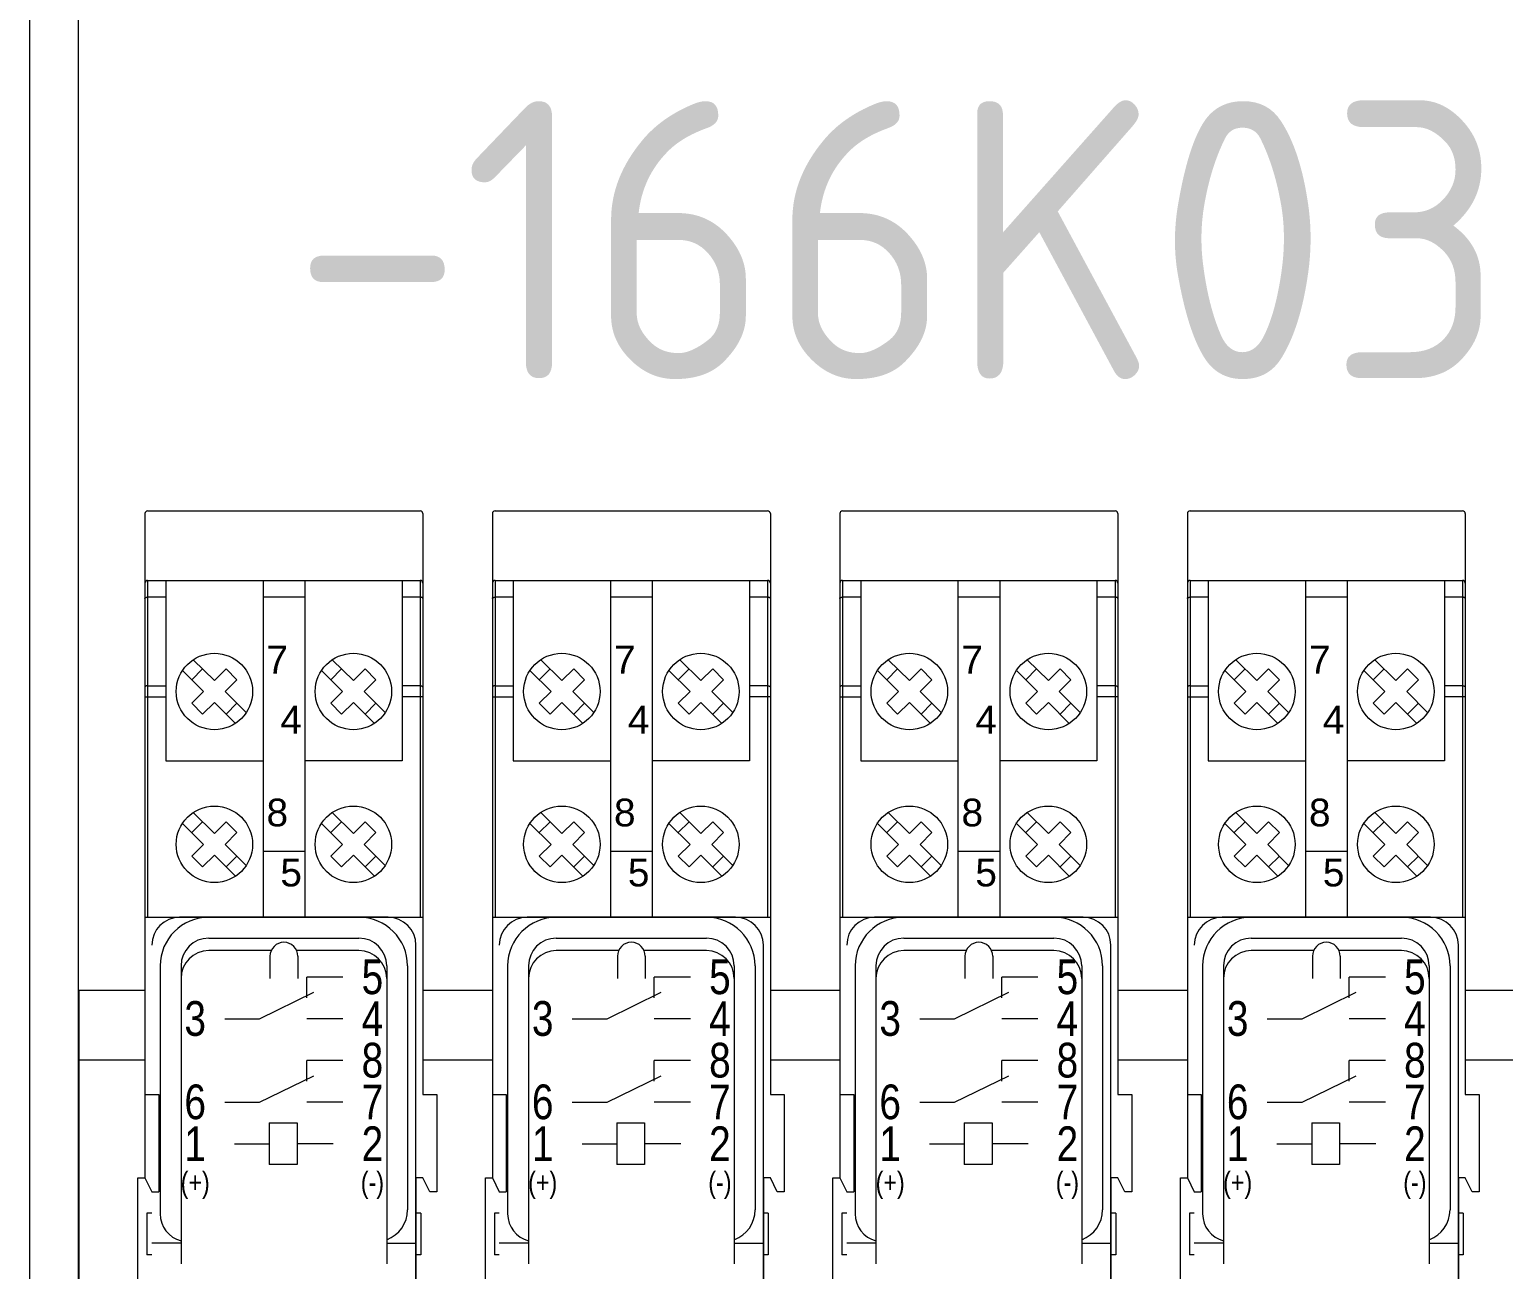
# Model space of a CAD drawing. Header units: millimetres. Extents: x 4137 to 6698, y 1400 to 3585.
# Drawn here: x 5874.9 to 5981, y 2066.2 to 2155.4 of the extents above; entities that cross this region are included whole.
import ezdxf
from ezdxf.enums import TextEntityAlignment as Align

# ---------------------------------------------------------------- set-up
doc = ezdxf.new("R2010")
doc.units = ezdxf.units.MM
doc.layers.add('000-PI-Oprema', color=30, linetype='Continuous', lineweight=5)
doc.layers.add('000-SI-Oprema', color=30, linetype='Continuous', lineweight=0)
doc.layers.add('000-PI-ORMAR', color=2, linetype='Continuous')
doc.layers.add('002-PI-Kabelska kanalica', color=150, linetype='Continuous')
doc.styles.add('NUOVO', font='txt.shx', dxfattribs={"width": 0.8, "height": 0.8})
doc.styles.add('PI0', font='isocpeur.ttf', dxfattribs={"width": 0.9})
doc.styles.get("Standard").update_dxf_attribs({"font": 'arial.ttf'})

msp = doc.modelspace()

# ---------------------------------------------------------------- linework, layer by layer
at = {"layer": '000-PI-Oprema', "color": 0, "linetype": 'ByBlock', "lineweight": 0}
for p, q in [((5897.5, 2087.22), (5894.9, 2087.22)), ((5894.9, 2085.72), (5894.9, 2087.22)), ((5922.5, 2087.22), (5919.9, 2087.22)), ((5919.9, 2085.72), (5919.9, 2087.22)), ((5947.5, 2087.22), (5944.9, 2087.22)), ((5944.9, 2085.72), (5944.9, 2087.22)), ((5972.5, 2087.22), (5969.9, 2087.22)), ((5969.9, 2085.72), (5969.9, 2087.22)), ((5891.5, 2084.22), (5895.4, 2086.12)), ((5916.5, 2084.22), (5920.4, 2086.12)), ((5941.5, 2084.22), (5945.4, 2086.12)), ((5966.5, 2084.22), (5970.4, 2086.12)), ((5889, 2084.22), (5891.5, 2084.22)), ((5897.5, 2084.22), (5894.9, 2084.22)), ((5914, 2084.22), (5916.5, 2084.22)), ((5922.5, 2084.22), (5919.9, 2084.22)), ((5939, 2084.22), (5941.5, 2084.22)), ((5947.5, 2084.22), (5944.9, 2084.22)), ((5964, 2084.22), (5966.5, 2084.22)), ((5972.5, 2084.22), (5969.9, 2084.22)), ((5897.5, 2081.22), (5894.9, 2081.22)), ((5894.9, 2079.72), (5894.9, 2081.22)), ((5922.5, 2081.22), (5919.9, 2081.22)), ((5919.9, 2079.72), (5919.9, 2081.22)), ((5947.5, 2081.22), (5944.9, 2081.22)), ((5944.9, 2079.72), (5944.9, 2081.22)), ((5972.5, 2081.22), (5969.9, 2081.22)), ((5969.9, 2079.72), (5969.9, 2081.22)), ((5891.5, 2078.22), (5895.4, 2080.12)), ((5916.5, 2078.22), (5920.4, 2080.12)), ((5941.5, 2078.22), (5945.4, 2080.12)), ((5966.5, 2078.22), (5970.4, 2080.12)), ((5889, 2078.22), (5891.5, 2078.22)), ((5897.5, 2078.22), (5894.9, 2078.22)), ((5914, 2078.22), (5916.5, 2078.22)), ((5922.5, 2078.22), (5919.9, 2078.22)), ((5939, 2078.22), (5941.5, 2078.22)), ((5947.5, 2078.22), (5944.9, 2078.22)), ((5964, 2078.22), (5966.5, 2078.22)), ((5972.5, 2078.22), (5969.9, 2078.22)), ((5892.2, 2076.72), (5892.2, 2073.72)), ((5892.2, 2076.72), (5894.2, 2076.72)), ((5894.2, 2076.72), (5894.2, 2073.72)), ((5917.2, 2076.72), (5917.2, 2073.72)), ((5917.2, 2076.72), (5919.2, 2076.72)), ((5919.2, 2076.72), (5919.2, 2073.72)), ((5942.2, 2076.72), (5942.2, 2073.72)), ((5942.2, 2076.72), (5944.2, 2076.72)), ((5944.2, 2076.72), (5944.2, 2073.72)), ((5967.2, 2076.72), (5967.2, 2073.72)), ((5967.2, 2076.72), (5969.2, 2076.72)), ((5969.2, 2076.72), (5969.2, 2073.72)), ((5889.7, 2075.22), (5892.2, 2075.22)), ((5896.8, 2075.22), (5894.2, 2075.22)), ((5914.7, 2075.22), (5917.2, 2075.22)), ((5921.8, 2075.22), (5919.2, 2075.22)), ((5939.7, 2075.22), (5942.2, 2075.22)), ((5946.8, 2075.22), (5944.2, 2075.22)), ((5964.7, 2075.22), (5967.2, 2075.22)), ((5971.8, 2075.22), (5969.2, 2075.22)), ((5894.2, 2073.72), (5892.2, 2073.72)), ((5919.2, 2073.72), (5917.2, 2073.72)), ((5944.2, 2073.72), (5942.2, 2073.72)), ((5969.2, 2073.72), (5967.2, 2073.72))]:
    msp.add_line(p, q, dxfattribs=at)
at = {"layer": '000-PI-ORMAR', "color": 0, "linetype": 'ByBlock', "lineweight": 0}
msp.add_line((5874.95, 3405.78), (5874.95, 1515.78), dxfattribs=at)
at = {"layer": '000-SI-Oprema', "color": 0, "linetype": 'ByBlock', "lineweight": 0}
for p, q in [((5883.25, 2120.57), (5883.25, 2072.77)), ((5883.45, 2120.77), (5903.05, 2120.77)), ((5903.25, 2120.57), (5903.25, 2078.77)), ((5908.25, 2120.57), (5908.25, 2072.77)), ((5908.45, 2120.77), (5928.05, 2120.77)), ((5928.25, 2120.57), (5928.25, 2078.77)), ((5933.25, 2120.57), (5933.25, 2072.77)), ((5933.45, 2120.77), (5953.05, 2120.77)), ((5953.25, 2120.57), (5953.25, 2078.77)), ((5958.25, 2120.57), (5958.25, 2072.77)), ((5958.45, 2120.77), (5978.05, 2120.77)), ((5978.25, 2120.57), (5978.25, 2078.77)), ((5883.45, 2115.77), (5883.45, 2091.52)), ((5883.45, 2115.77), (5903.05, 2115.77)), ((5884.75, 2115.77), (5884.75, 2102.77)), ((5891.75, 2115.77), (5891.75, 2091.52)), ((5894.75, 2115.77), (5894.75, 2091.52)), ((5901.75, 2115.77), (5901.75, 2102.77)), ((5903.05, 2115.77), (5903.05, 2091.52)), ((5908.45, 2115.77), (5908.45, 2091.52)), ((5908.45, 2115.77), (5928.05, 2115.77)), ((5909.75, 2115.77), (5909.75, 2102.77)), ((5916.75, 2115.77), (5916.75, 2091.52)), ((5919.75, 2115.77), (5919.75, 2091.52)), ((5926.75, 2115.77), (5926.75, 2102.77)), ((5928.05, 2115.77), (5928.05, 2091.52)), ((5933.45, 2115.77), (5933.45, 2091.52)), ((5933.45, 2115.77), (5953.05, 2115.77)), ((5934.75, 2115.77), (5934.75, 2102.77)), ((5941.75, 2115.77), (5941.75, 2091.52)), ((5944.75, 2115.77), (5944.75, 2091.52)), ((5951.75, 2115.77), (5951.75, 2102.77)), ((5953.05, 2115.77), (5953.05, 2091.52)), ((5958.45, 2115.77), (5958.45, 2091.52)), ((5958.45, 2115.77), (5978.05, 2115.77)), ((5959.75, 2115.77), (5959.75, 2102.77)), ((5966.75, 2115.77), (5966.75, 2091.52)), ((5969.75, 2115.77), (5969.75, 2091.52)), ((5976.75, 2115.77), (5976.75, 2102.77)), ((5978.05, 2115.77), (5978.05, 2091.52)), ((5884.75, 2114.55), (5883.45, 2114.55)), ((5894.75, 2114.55), (5891.75, 2114.55)), ((5903.05, 2114.55), (5901.75, 2114.55)), ((5909.75, 2114.55), (5908.45, 2114.55)), ((5919.75, 2114.55), (5916.75, 2114.55)), ((5928.05, 2114.55), (5926.75, 2114.55)), ((5934.75, 2114.55), (5933.45, 2114.55)), ((5944.75, 2114.55), (5941.75, 2114.55)), ((5953.05, 2114.55), (5951.75, 2114.55)), ((5959.75, 2114.55), (5958.45, 2114.55)), ((5969.75, 2114.55), (5966.75, 2114.55)), ((5978.05, 2114.55), (5976.75, 2114.55)), ((5886.62, 2108.62), (5887.4, 2109.39)), ((5886.73, 2110.06), (5888.25, 2108.55)), ((5888.25, 2108.55), (5889.1, 2109.39)), ((5889.1, 2109.39), (5889.87, 2108.62)), ((5896.62, 2108.62), (5897.4, 2109.39)), ((5896.73, 2110.06), (5898.25, 2108.55)), ((5898.25, 2108.55), (5899.1, 2109.39)), ((5899.1, 2109.39), (5899.87, 2108.62)), ((5911.62, 2108.62), (5912.4, 2109.39)), ((5911.73, 2110.06), (5913.25, 2108.55)), ((5913.25, 2108.55), (5914.1, 2109.39)), ((5914.1, 2109.39), (5914.87, 2108.62)), ((5921.62, 2108.62), (5922.4, 2109.39)), ((5921.73, 2110.06), (5923.25, 2108.55)), ((5923.25, 2108.55), (5924.1, 2109.39)), ((5924.1, 2109.39), (5924.87, 2108.62)), ((5936.62, 2108.62), (5937.4, 2109.39)), ((5936.73, 2110.06), (5938.25, 2108.55)), ((5938.25, 2108.55), (5939.1, 2109.39)), ((5939.1, 2109.39), (5939.87, 2108.62)), ((5946.62, 2108.62), (5947.4, 2109.39)), ((5946.73, 2110.06), (5948.25, 2108.55)), ((5948.25, 2108.55), (5949.1, 2109.39)), ((5949.1, 2109.39), (5949.87, 2108.62)), ((5961.62, 2108.62), (5962.4, 2109.39)), ((5961.73, 2110.06), (5963.25, 2108.55)), ((5963.25, 2108.55), (5964.1, 2109.39)), ((5964.1, 2109.39), (5964.87, 2108.62)), ((5971.62, 2108.62), (5972.4, 2109.39)), ((5971.73, 2110.06), (5973.25, 2108.55)), ((5973.25, 2108.55), (5974.1, 2109.39)), ((5974.1, 2109.39), (5974.87, 2108.62)), ((5885.95, 2109.28), (5887.47, 2107.77)), ((5889.03, 2107.77), (5889.87, 2108.62)), ((5895.95, 2109.28), (5897.47, 2107.77)), ((5899.03, 2107.77), (5899.87, 2108.62)), ((5910.95, 2109.28), (5912.47, 2107.77)), ((5914.03, 2107.77), (5914.87, 2108.62)), ((5920.95, 2109.28), (5922.47, 2107.77)), ((5924.03, 2107.77), (5924.87, 2108.62)), ((5935.95, 2109.28), (5937.47, 2107.77)), ((5939.03, 2107.77), (5939.87, 2108.62)), ((5945.95, 2109.28), (5947.47, 2107.77)), ((5949.03, 2107.77), (5949.87, 2108.62)), ((5960.95, 2109.28), (5962.47, 2107.77)), ((5964.03, 2107.77), (5964.87, 2108.62)), ((5970.95, 2109.28), (5972.47, 2107.77)), ((5974.03, 2107.77), (5974.87, 2108.62)), ((5883.25, 2107.39), (5884.75, 2107.39)), ((5883.45, 2108.18), (5884.75, 2108.18)), ((5886.62, 2106.92), (5887.47, 2107.77)), ((5889.03, 2107.77), (5890.54, 2106.25)), ((5896.62, 2106.92), (5897.47, 2107.77)), ((5899.03, 2107.77), (5900.54, 2106.25)), ((5903.05, 2108.18), (5901.75, 2108.18)), ((5903.25, 2107.39), (5901.75, 2107.39)), ((5908.25, 2107.39), (5909.75, 2107.39)), ((5908.45, 2108.18), (5909.75, 2108.18)), ((5911.62, 2106.92), (5912.47, 2107.77)), ((5914.03, 2107.77), (5915.54, 2106.25)), ((5921.62, 2106.92), (5922.47, 2107.77)), ((5924.03, 2107.77), (5925.54, 2106.25)), ((5928.05, 2108.18), (5926.75, 2108.18)), ((5928.25, 2107.39), (5926.75, 2107.39)), ((5933.25, 2107.39), (5934.75, 2107.39)), ((5933.45, 2108.18), (5934.75, 2108.18)), ((5936.62, 2106.92), (5937.47, 2107.77)), ((5939.03, 2107.77), (5940.54, 2106.25)), ((5946.62, 2106.92), (5947.47, 2107.77)), ((5949.03, 2107.77), (5950.54, 2106.25)), ((5953.05, 2108.18), (5951.75, 2108.18)), ((5953.25, 2107.39), (5951.75, 2107.39)), ((5958.25, 2107.39), (5959.75, 2107.39)), ((5958.45, 2108.18), (5959.75, 2108.18)), ((5961.62, 2106.92), (5962.47, 2107.77)), ((5964.03, 2107.77), (5965.54, 2106.25)), ((5971.62, 2106.92), (5972.47, 2107.77)), ((5974.03, 2107.77), (5975.54, 2106.25)), ((5978.05, 2108.18), (5976.75, 2108.18)), ((5978.25, 2107.39), (5976.75, 2107.39)), ((5886.62, 2106.92), (5887.4, 2106.14)), ((5887.4, 2106.14), (5888.25, 2106.99)), ((5888.25, 2106.99), (5889.76, 2105.47)), ((5889.1, 2106.14), (5889.87, 2106.92)), ((5896.62, 2106.92), (5897.4, 2106.14)), ((5897.4, 2106.14), (5898.25, 2106.99)), ((5898.25, 2106.99), (5899.76, 2105.47)), ((5899.1, 2106.14), (5899.87, 2106.92)), ((5911.62, 2106.92), (5912.4, 2106.14)), ((5912.4, 2106.14), (5913.25, 2106.99)), ((5913.25, 2106.99), (5914.76, 2105.47)), ((5914.1, 2106.14), (5914.87, 2106.92)), ((5921.62, 2106.92), (5922.4, 2106.14)), ((5922.4, 2106.14), (5923.25, 2106.99)), ((5923.25, 2106.99), (5924.76, 2105.47)), ((5924.1, 2106.14), (5924.87, 2106.92)), ((5936.62, 2106.92), (5937.4, 2106.14)), ((5937.4, 2106.14), (5938.25, 2106.99)), ((5938.25, 2106.99), (5939.76, 2105.47)), ((5939.1, 2106.14), (5939.87, 2106.92)), ((5946.62, 2106.92), (5947.4, 2106.14)), ((5947.4, 2106.14), (5948.25, 2106.99)), ((5948.25, 2106.99), (5949.76, 2105.47)), ((5949.1, 2106.14), (5949.87, 2106.92)), ((5961.62, 2106.92), (5962.4, 2106.14)), ((5962.4, 2106.14), (5963.25, 2106.99)), ((5963.25, 2106.99), (5964.76, 2105.47)), ((5964.1, 2106.14), (5964.87, 2106.92)), ((5971.62, 2106.92), (5972.4, 2106.14)), ((5972.4, 2106.14), (5973.25, 2106.99)), ((5973.25, 2106.99), (5974.76, 2105.47)), ((5974.1, 2106.14), (5974.87, 2106.92)), ((5884.75, 2102.77), (5891.75, 2102.77)), ((5901.75, 2102.77), (5894.75, 2102.77)), ((5909.75, 2102.77), (5916.75, 2102.77)), ((5926.75, 2102.77), (5919.75, 2102.77)), ((5934.75, 2102.77), (5941.75, 2102.77)), ((5951.75, 2102.77), (5944.75, 2102.77)), ((5959.75, 2102.77), (5966.75, 2102.77)), ((5976.75, 2102.77), (5969.75, 2102.77)), ((5886.73, 2099.06), (5888.25, 2097.55)), ((5896.73, 2099.06), (5898.25, 2097.55)), ((5911.73, 2099.06), (5913.25, 2097.55)), ((5921.73, 2099.06), (5923.25, 2097.55)), ((5936.73, 2099.06), (5938.25, 2097.55)), ((5946.73, 2099.06), (5948.25, 2097.55)), ((5961.73, 2099.06), (5963.25, 2097.55)), ((5971.73, 2099.06), (5973.25, 2097.55)), ((5885.95, 2098.28), (5887.47, 2096.77)), ((5886.62, 2097.62), (5887.4, 2098.39)), ((5888.25, 2097.55), (5889.1, 2098.39)), ((5889.1, 2098.39), (5889.87, 2097.62)), ((5895.95, 2098.28), (5897.47, 2096.77)), ((5896.62, 2097.62), (5897.4, 2098.39)), ((5898.25, 2097.55), (5899.1, 2098.39)), ((5899.1, 2098.39), (5899.87, 2097.62)), ((5910.95, 2098.28), (5912.47, 2096.77)), ((5911.62, 2097.62), (5912.4, 2098.39)), ((5913.25, 2097.55), (5914.1, 2098.39)), ((5914.1, 2098.39), (5914.87, 2097.62)), ((5920.95, 2098.28), (5922.47, 2096.77)), ((5921.62, 2097.62), (5922.4, 2098.39)), ((5923.25, 2097.55), (5924.1, 2098.39)), ((5924.1, 2098.39), (5924.87, 2097.62)), ((5935.95, 2098.28), (5937.47, 2096.77)), ((5936.62, 2097.62), (5937.4, 2098.39)), ((5938.25, 2097.55), (5939.1, 2098.39)), ((5939.1, 2098.39), (5939.87, 2097.62)), ((5945.95, 2098.28), (5947.47, 2096.77)), ((5946.62, 2097.62), (5947.4, 2098.39)), ((5948.25, 2097.55), (5949.1, 2098.39)), ((5949.1, 2098.39), (5949.87, 2097.62)), ((5960.95, 2098.28), (5962.47, 2096.77)), ((5961.62, 2097.62), (5962.4, 2098.39)), ((5963.25, 2097.55), (5964.1, 2098.39)), ((5964.1, 2098.39), (5964.87, 2097.62)), ((5970.95, 2098.28), (5972.47, 2096.77)), ((5971.62, 2097.62), (5972.4, 2098.39)), ((5973.25, 2097.55), (5974.1, 2098.39)), ((5974.1, 2098.39), (5974.87, 2097.62)), ((5886.62, 2095.92), (5887.47, 2096.77)), ((5889.03, 2096.77), (5889.87, 2097.62)), ((5889.03, 2096.77), (5890.54, 2095.25)), ((5896.62, 2095.92), (5897.47, 2096.77)), ((5899.03, 2096.77), (5899.87, 2097.62)), ((5899.03, 2096.77), (5900.54, 2095.25)), ((5911.62, 2095.92), (5912.47, 2096.77)), ((5914.03, 2096.77), (5914.87, 2097.62)), ((5914.03, 2096.77), (5915.54, 2095.25)), ((5921.62, 2095.92), (5922.47, 2096.77)), ((5924.03, 2096.77), (5924.87, 2097.62)), ((5924.03, 2096.77), (5925.54, 2095.25)), ((5936.62, 2095.92), (5937.47, 2096.77)), ((5939.03, 2096.77), (5939.87, 2097.62)), ((5939.03, 2096.77), (5940.54, 2095.25)), ((5946.62, 2095.92), (5947.47, 2096.77)), ((5949.03, 2096.77), (5949.87, 2097.62)), ((5949.03, 2096.77), (5950.54, 2095.25)), ((5961.62, 2095.92), (5962.47, 2096.77)), ((5964.03, 2096.77), (5964.87, 2097.62)), ((5964.03, 2096.77), (5965.54, 2095.25)), ((5971.62, 2095.92), (5972.47, 2096.77)), ((5974.03, 2096.77), (5974.87, 2097.62)), ((5974.03, 2096.77), (5975.54, 2095.25)), ((5886.62, 2095.92), (5887.4, 2095.14)), ((5887.4, 2095.14), (5888.25, 2095.99)), ((5888.25, 2095.99), (5889.76, 2094.47)), ((5889.1, 2095.14), (5889.87, 2095.92)), ((5894.75, 2096.25), (5891.75, 2096.25)), ((5896.62, 2095.92), (5897.4, 2095.14)), ((5897.4, 2095.14), (5898.25, 2095.99)), ((5898.25, 2095.99), (5899.76, 2094.47)), ((5899.1, 2095.14), (5899.87, 2095.92)), ((5911.62, 2095.92), (5912.4, 2095.14)), ((5912.4, 2095.14), (5913.25, 2095.99)), ((5913.25, 2095.99), (5914.76, 2094.47)), ((5914.1, 2095.14), (5914.87, 2095.92)), ((5919.75, 2096.25), (5916.75, 2096.25)), ((5921.62, 2095.92), (5922.4, 2095.14)), ((5922.4, 2095.14), (5923.25, 2095.99)), ((5923.25, 2095.99), (5924.76, 2094.47)), ((5924.1, 2095.14), (5924.87, 2095.92)), ((5936.62, 2095.92), (5937.4, 2095.14)), ((5937.4, 2095.14), (5938.25, 2095.99)), ((5938.25, 2095.99), (5939.76, 2094.47)), ((5939.1, 2095.14), (5939.87, 2095.92)), ((5944.75, 2096.25), (5941.75, 2096.25)), ((5946.62, 2095.92), (5947.4, 2095.14)), ((5947.4, 2095.14), (5948.25, 2095.99)), ((5948.25, 2095.99), (5949.76, 2094.47)), ((5949.1, 2095.14), (5949.87, 2095.92)), ((5961.62, 2095.92), (5962.4, 2095.14)), ((5962.4, 2095.14), (5963.25, 2095.99)), ((5963.25, 2095.99), (5964.76, 2094.47)), ((5964.1, 2095.14), (5964.87, 2095.92)), ((5969.75, 2096.25), (5966.75, 2096.25)), ((5971.62, 2095.92), (5972.4, 2095.14)), ((5972.4, 2095.14), (5973.25, 2095.99)), ((5973.25, 2095.99), (5974.76, 2094.47)), ((5974.1, 2095.14), (5974.87, 2095.92)), ((5883.25, 2091.52), (5903.25, 2091.52)), ((5900.75, 2091.52), (5885.75, 2091.52)), ((5900.75, 2091.52), (5885.75, 2091.52)), ((5887.85, 2091.52), (5898.65, 2091.52)), ((5887.85, 2091.52), (5898.65, 2091.52)), ((5908.25, 2091.52), (5928.25, 2091.52)), ((5925.75, 2091.52), (5910.75, 2091.52)), ((5925.75, 2091.52), (5910.75, 2091.52)), ((5912.85, 2091.52), (5923.65, 2091.52)), ((5912.85, 2091.52), (5923.65, 2091.52)), ((5933.25, 2091.52), (5953.25, 2091.52)), ((5950.75, 2091.52), (5935.75, 2091.52)), ((5950.75, 2091.52), (5935.75, 2091.52)), ((5937.85, 2091.52), (5948.65, 2091.52)), ((5937.85, 2091.52), (5948.65, 2091.52)), ((5958.25, 2091.52), (5978.25, 2091.52)), ((5975.75, 2091.52), (5960.75, 2091.52)), ((5975.75, 2091.52), (5960.75, 2091.52)), ((5962.85, 2091.52), (5973.65, 2091.52)), ((5962.85, 2091.52), (5973.65, 2091.52)), ((5887.85, 2090.02), (5898.65, 2090.02)), ((5902.75, 2047.92), (5902.75, 2089.52)), ((5902.75, 2047.92), (5902.75, 2089.52)), ((5912.85, 2090.02), (5923.65, 2090.02)), ((5927.75, 2047.92), (5927.75, 2089.52)), ((5927.75, 2047.92), (5927.75, 2089.52)), ((5937.85, 2090.02), (5948.65, 2090.02)), ((5952.75, 2047.92), (5952.75, 2089.52)), ((5952.75, 2047.92), (5952.75, 2089.52)), ((5962.85, 2090.02), (5973.65, 2090.02)), ((5977.75, 2047.92), (5977.75, 2089.52)), ((5977.75, 2047.92), (5977.75, 2089.52)), ((5892.33, 2089.12), (5887.85, 2089.12)), ((5892.25, 2088.72), (5892.25, 2087.12)), ((5898.65, 2089.12), (5894.16, 2089.12)), ((5894.25, 2088.72), (5894.25, 2087.12)), ((5917.33, 2089.12), (5912.85, 2089.12)), ((5917.25, 2088.72), (5917.25, 2087.12)), ((5923.65, 2089.12), (5919.16, 2089.12)), ((5919.25, 2088.72), (5919.25, 2087.12)), ((5942.33, 2089.12), (5937.85, 2089.12)), ((5942.25, 2088.72), (5942.25, 2087.12)), ((5948.65, 2089.12), (5944.16, 2089.12)), ((5944.25, 2088.72), (5944.25, 2087.12)), ((5967.33, 2089.12), (5962.85, 2089.12)), ((5967.25, 2088.72), (5967.25, 2087.12)), ((5973.65, 2089.12), (5969.16, 2089.12)), ((5969.25, 2088.72), (5969.25, 2087.12)), ((5884.35, 2088.02), (5884.35, 2070.17)), ((5885.85, 2088.02), (5885.85, 2070.17)), ((5885.85, 2087.12), (5885.85, 2066.57)), ((5900.65, 2088.02), (5900.65, 2070.47)), ((5900.65, 2087.12), (5900.65, 2066.57)), ((5902.15, 2088.02), (5902.15, 2070.47)), ((5909.35, 2088.02), (5909.35, 2070.17)), ((5910.85, 2088.02), (5910.85, 2070.17)), ((5910.85, 2087.12), (5910.85, 2066.57)), ((5925.65, 2088.02), (5925.65, 2070.47)), ((5925.65, 2087.12), (5925.65, 2066.57)), ((5927.15, 2088.02), (5927.15, 2070.47)), ((5934.35, 2088.02), (5934.35, 2070.17)), ((5935.85, 2088.02), (5935.85, 2070.17)), ((5935.85, 2087.12), (5935.85, 2066.57)), ((5950.65, 2088.02), (5950.65, 2070.47)), ((5950.65, 2087.12), (5950.65, 2066.57)), ((5952.15, 2088.02), (5952.15, 2070.47)), ((5959.35, 2088.02), (5959.35, 2070.17)), ((5960.85, 2088.02), (5960.85, 2070.17)), ((5960.85, 2087.12), (5960.85, 2066.57)), ((5975.65, 2088.02), (5975.65, 2070.47)), ((5975.65, 2087.12), (5975.65, 2066.57)), ((5977.15, 2088.02), (5977.15, 2070.47)), ((5883.25, 2078.77), (5884.25, 2078.77)), ((5884.25, 2078.77), (5884.25, 2071.77)), ((5903.25, 2078.77), (5904.25, 2078.77)), ((5904.25, 2078.77), (5904.25, 2071.77)), ((5908.25, 2078.77), (5909.25, 2078.77)), ((5909.25, 2078.77), (5909.25, 2071.77)), ((5928.25, 2078.77), (5929.25, 2078.77)), ((5929.25, 2078.77), (5929.25, 2071.77)), ((5933.25, 2078.77), (5934.25, 2078.77)), ((5934.25, 2078.77), (5934.25, 2071.77)), ((5953.25, 2078.77), (5954.25, 2078.77)), ((5954.25, 2078.77), (5954.25, 2071.77)), ((5958.25, 2078.77), (5959.25, 2078.77)), ((5959.25, 2078.77), (5959.25, 2071.77)), ((5978.25, 2078.77), (5979.25, 2078.77)), ((5979.25, 2078.77), (5979.25, 2071.77)), ((5882.75, 2064.77), (5882.75, 2072.77)), ((5882.75, 2072.77), (5883.25, 2072.77)), ((5883.25, 2072.77), (5883.75, 2071.77)), ((5902.75, 2072.77), (5902.75, 2064.77)), ((5903.25, 2072.77), (5902.75, 2072.77)), ((5903.75, 2071.77), (5903.25, 2072.77)), ((5907.75, 2064.77), (5907.75, 2072.77)), ((5907.75, 2072.77), (5908.25, 2072.77)), ((5908.25, 2072.77), (5908.75, 2071.77)), ((5927.75, 2072.77), (5927.75, 2064.77)), ((5928.25, 2072.77), (5927.75, 2072.77)), ((5928.75, 2071.77), (5928.25, 2072.77)), ((5932.75, 2064.77), (5932.75, 2072.77)), ((5932.75, 2072.77), (5933.25, 2072.77)), ((5933.25, 2072.77), (5933.75, 2071.77)), ((5952.75, 2072.77), (5952.75, 2064.77)), ((5953.25, 2072.77), (5952.75, 2072.77)), ((5953.75, 2071.77), (5953.25, 2072.77)), ((5957.75, 2064.77), (5957.75, 2072.77)), ((5957.75, 2072.77), (5958.25, 2072.77)), ((5958.25, 2072.77), (5958.75, 2071.77)), ((5977.75, 2072.77), (5977.75, 2064.77)), ((5978.25, 2072.77), (5977.75, 2072.77)), ((5978.75, 2071.77), (5978.25, 2072.77)), ((5883.75, 2071.77), (5884.25, 2071.77)), ((5904.25, 2071.77), (5903.75, 2071.77)), ((5908.75, 2071.77), (5909.25, 2071.77)), ((5929.25, 2071.77), (5928.75, 2071.77)), ((5933.75, 2071.77), (5934.25, 2071.77)), ((5954.25, 2071.77), (5953.75, 2071.77)), ((5958.75, 2071.77), (5959.25, 2071.77)), ((5979.25, 2071.77), (5978.75, 2071.77)), ((5883.4, 2070.22), (5883.4, 2067.22)), ((5883.75, 2070.22), (5883.4, 2070.22)), ((5883.4, 2070.22), (5883.4, 2067.22)), ((5883.75, 2070.22), (5883.4, 2070.22)), ((5903.1, 2070.22), (5902.75, 2070.22)), ((5903.1, 2070.22), (5902.75, 2070.22)), ((5903.1, 2070.22), (5903.1, 2067.22)), ((5903.1, 2070.22), (5903.1, 2067.22)), ((5908.4, 2070.22), (5908.4, 2067.22)), ((5908.75, 2070.22), (5908.4, 2070.22)), ((5908.4, 2070.22), (5908.4, 2067.22)), ((5908.75, 2070.22), (5908.4, 2070.22)), ((5928.1, 2070.22), (5927.75, 2070.22)), ((5928.1, 2070.22), (5927.75, 2070.22)), ((5928.1, 2070.22), (5928.1, 2067.22)), ((5928.1, 2070.22), (5928.1, 2067.22)), ((5933.4, 2070.22), (5933.4, 2067.22)), ((5933.75, 2070.22), (5933.4, 2070.22)), ((5933.4, 2070.22), (5933.4, 2067.22)), ((5933.75, 2070.22), (5933.4, 2070.22)), ((5953.1, 2070.22), (5952.75, 2070.22)), ((5953.1, 2070.22), (5952.75, 2070.22)), ((5953.1, 2070.22), (5953.1, 2067.22)), ((5953.1, 2070.22), (5953.1, 2067.22)), ((5958.4, 2070.22), (5958.4, 2067.22)), ((5958.75, 2070.22), (5958.4, 2070.22)), ((5958.4, 2070.22), (5958.4, 2067.22)), ((5958.75, 2070.22), (5958.4, 2070.22)), ((5978.1, 2070.22), (5977.75, 2070.22)), ((5978.1, 2070.22), (5977.75, 2070.22)), ((5978.1, 2070.22), (5978.1, 2067.22)), ((5978.1, 2070.22), (5978.1, 2067.22)), ((5885.85, 2068.07), (5883.75, 2068.07)), ((5900.65, 2068.07), (5902.75, 2068.07)), ((5910.85, 2068.07), (5908.75, 2068.07)), ((5925.65, 2068.07), (5927.75, 2068.07)), ((5935.85, 2068.07), (5933.75, 2068.07)), ((5950.65, 2068.07), (5952.75, 2068.07)), ((5960.85, 2068.07), (5958.75, 2068.07)), ((5975.65, 2068.07), (5977.75, 2068.07)), ((5883.75, 2067.22), (5883.4, 2067.22)), ((5883.75, 2067.22), (5883.4, 2067.22)), ((5903.1, 2067.22), (5902.75, 2067.22)), ((5903.1, 2067.22), (5902.75, 2067.22)), ((5908.75, 2067.22), (5908.4, 2067.22)), ((5908.75, 2067.22), (5908.4, 2067.22)), ((5928.1, 2067.22), (5927.75, 2067.22)), ((5928.1, 2067.22), (5927.75, 2067.22)), ((5933.75, 2067.22), (5933.4, 2067.22)), ((5933.75, 2067.22), (5933.4, 2067.22)), ((5953.1, 2067.22), (5952.75, 2067.22)), ((5953.1, 2067.22), (5952.75, 2067.22)), ((5958.75, 2067.22), (5958.4, 2067.22)), ((5958.75, 2067.22), (5958.4, 2067.22)), ((5978.1, 2067.22), (5977.75, 2067.22)), ((5978.1, 2067.22), (5977.75, 2067.22))]:
    msp.add_line(p, q, dxfattribs=at)
for points in [[(5883.25, 2114.47), (5883.25, 2114.48), (5883.25, 2114.49), (5883.26, 2114.5), (5883.27, 2114.51), (5883.29, 2114.52), (5883.31, 2114.53), (5883.33, 2114.54), (5883.35, 2114.54), (5883.37, 2114.55), (5883.4, 2114.55), (5883.42, 2114.55), (5883.45, 2114.55)], [(5903.25, 2114.47), (5903.25, 2114.48), (5903.24, 2114.49), (5903.23, 2114.5), (5903.22, 2114.51), (5903.21, 2114.52), (5903.19, 2114.53), (5903.17, 2114.54), (5903.15, 2114.54), (5903.12, 2114.55), (5903.1, 2114.55), (5903.07, 2114.55), (5903.05, 2114.55)], [(5908.25, 2114.47), (5908.25, 2114.48), (5908.25, 2114.49), (5908.26, 2114.5), (5908.27, 2114.51), (5908.29, 2114.52), (5908.31, 2114.53), (5908.33, 2114.54), (5908.35, 2114.54), (5908.37, 2114.55), (5908.4, 2114.55), (5908.42, 2114.55), (5908.45, 2114.55)], [(5928.25, 2114.47), (5928.25, 2114.48), (5928.24, 2114.49), (5928.23, 2114.5), (5928.22, 2114.51), (5928.21, 2114.52), (5928.19, 2114.53), (5928.17, 2114.54), (5928.15, 2114.54), (5928.12, 2114.55), (5928.1, 2114.55), (5928.07, 2114.55), (5928.05, 2114.55)], [(5933.25, 2114.47), (5933.25, 2114.48), (5933.25, 2114.49), (5933.26, 2114.5), (5933.27, 2114.51), (5933.29, 2114.52), (5933.31, 2114.53), (5933.33, 2114.54), (5933.35, 2114.54), (5933.37, 2114.55), (5933.4, 2114.55), (5933.42, 2114.55), (5933.45, 2114.55)], [(5953.25, 2114.47), (5953.25, 2114.48), (5953.24, 2114.49), (5953.23, 2114.5), (5953.22, 2114.51), (5953.21, 2114.52), (5953.19, 2114.53), (5953.17, 2114.54), (5953.15, 2114.54), (5953.12, 2114.55), (5953.1, 2114.55), (5953.07, 2114.55), (5953.05, 2114.55)], [(5958.25, 2114.47), (5958.25, 2114.48), (5958.25, 2114.49), (5958.26, 2114.5), (5958.27, 2114.51), (5958.29, 2114.52), (5958.31, 2114.53), (5958.33, 2114.54), (5958.35, 2114.54), (5958.37, 2114.55), (5958.4, 2114.55), (5958.42, 2114.55), (5958.45, 2114.55)], [(5978.25, 2114.47), (5978.25, 2114.48), (5978.24, 2114.49), (5978.23, 2114.5), (5978.22, 2114.51), (5978.21, 2114.52), (5978.19, 2114.53), (5978.17, 2114.54), (5978.15, 2114.54), (5978.12, 2114.55), (5978.1, 2114.55), (5978.07, 2114.55), (5978.05, 2114.55)], [(5883.45, 2108.18), (5883.42, 2108.17), (5883.4, 2108.17), (5883.37, 2108.17), (5883.35, 2108.17), (5883.33, 2108.16), (5883.31, 2108.15), (5883.29, 2108.14), (5883.27, 2108.14), (5883.26, 2108.13), (5883.25, 2108.12), (5883.25, 2108.11), (5883.25, 2108.1)], [(5903.05, 2108.18), (5903.07, 2108.17), (5903.1, 2108.17), (5903.12, 2108.17), (5903.15, 2108.17), (5903.17, 2108.16), (5903.19, 2108.15), (5903.21, 2108.14), (5903.22, 2108.14), (5903.23, 2108.13), (5903.24, 2108.12), (5903.25, 2108.11), (5903.25, 2108.1)], [(5908.45, 2108.18), (5908.42, 2108.17), (5908.4, 2108.17), (5908.37, 2108.17), (5908.35, 2108.17), (5908.33, 2108.16), (5908.31, 2108.15), (5908.29, 2108.14), (5908.27, 2108.14), (5908.26, 2108.13), (5908.25, 2108.12), (5908.25, 2108.11), (5908.25, 2108.1)], [(5928.05, 2108.18), (5928.07, 2108.17), (5928.1, 2108.17), (5928.12, 2108.17), (5928.15, 2108.17), (5928.17, 2108.16), (5928.19, 2108.15), (5928.21, 2108.14), (5928.22, 2108.14), (5928.23, 2108.13), (5928.24, 2108.12), (5928.25, 2108.11), (5928.25, 2108.1)], [(5933.45, 2108.18), (5933.42, 2108.17), (5933.4, 2108.17), (5933.37, 2108.17), (5933.35, 2108.17), (5933.33, 2108.16), (5933.31, 2108.15), (5933.29, 2108.14), (5933.27, 2108.14), (5933.26, 2108.13), (5933.25, 2108.12), (5933.25, 2108.11), (5933.25, 2108.1)], [(5953.05, 2108.18), (5953.07, 2108.17), (5953.1, 2108.17), (5953.12, 2108.17), (5953.15, 2108.17), (5953.17, 2108.16), (5953.19, 2108.15), (5953.21, 2108.14), (5953.22, 2108.14), (5953.23, 2108.13), (5953.24, 2108.12), (5953.25, 2108.11), (5953.25, 2108.1)], [(5958.45, 2108.18), (5958.42, 2108.17), (5958.4, 2108.17), (5958.37, 2108.17), (5958.35, 2108.17), (5958.33, 2108.16), (5958.31, 2108.15), (5958.29, 2108.14), (5958.27, 2108.14), (5958.26, 2108.13), (5958.25, 2108.12), (5958.25, 2108.11), (5958.25, 2108.1)], [(5978.05, 2108.18), (5978.07, 2108.17), (5978.1, 2108.17), (5978.12, 2108.17), (5978.15, 2108.17), (5978.17, 2108.16), (5978.19, 2108.15), (5978.21, 2108.14), (5978.22, 2108.14), (5978.23, 2108.13), (5978.24, 2108.12), (5978.25, 2108.11), (5978.25, 2108.1)]]:
    msp.add_lwpolyline(points, dxfattribs=at)
for centre in [(5888.25, 2107.77), (5898.25, 2107.77), (5913.25, 2107.77), (5923.25, 2107.77), (5938.25, 2107.77), (5948.25, 2107.77), (5963.25, 2107.77), (5973.25, 2107.77), (5888.25, 2096.77), (5898.25, 2096.77), (5913.25, 2096.77), (5923.25, 2096.77), (5938.25, 2096.77), (5948.25, 2096.77), (5963.25, 2096.77), (5973.25, 2096.77)]:
    msp.add_circle(centre, 2.75, dxfattribs=at)
for centre, radius, start, end in [((5883.45, 2120.57), 0.2, 90, 180), ((5903.05, 2120.57), 0.2, 0, 90), ((5908.45, 2120.57), 0.2, 90, 180), ((5928.05, 2120.57), 0.2, 0, 90), ((5933.45, 2120.57), 0.2, 90, 180), ((5953.05, 2120.57), 0.2, 0, 90), ((5958.45, 2120.57), 0.2, 90, 180), ((5978.05, 2120.57), 0.2, 0, 90), ((5883.45, 2115.57), 0.2, 90, 180), ((5903.05, 2115.57), 0.2, 0, 90), ((5908.45, 2115.57), 0.2, 90, 180), ((5928.05, 2115.57), 0.2, 0, 90), ((5933.45, 2115.57), 0.2, 90, 180), ((5953.05, 2115.57), 0.2, 0, 90), ((5958.45, 2115.57), 0.2, 90, 180), ((5978.05, 2115.57), 0.2, 0, 90), ((5885.75, 2089.52), 2, 90, 180), ((5885.75, 2089.52), 2, 90, 180), ((5887.85, 2088.02), 3.5, 90, 180), ((5898.65, 2088.02), 3.5, 0, 90), ((5900.75, 2089.52), 2, 0, 90), ((5900.75, 2089.52), 2, 0, 90), ((5910.75, 2089.52), 2, 90, 180), ((5910.75, 2089.52), 2, 90, 180), ((5912.85, 2088.02), 3.5, 90, 180), ((5923.65, 2088.02), 3.5, 0, 90), ((5925.75, 2089.52), 2, 0, 90), ((5925.75, 2089.52), 2, 0, 90), ((5935.75, 2089.52), 2, 90, 180), ((5935.75, 2089.52), 2, 90, 180), ((5937.85, 2088.02), 3.5, 90, 180), ((5948.65, 2088.02), 3.5, 0, 90), ((5950.75, 2089.52), 2, 0, 90), ((5950.75, 2089.52), 2, 0, 90), ((5960.75, 2089.52), 2, 90, 180), ((5960.75, 2089.52), 2, 90, 180), ((5962.85, 2088.02), 3.5, 90, 180), ((5973.65, 2088.02), 3.5, 0, 90), ((5975.75, 2089.52), 2, 0, 90), ((5975.75, 2089.52), 2, 0, 90), ((5887.85, 2088.02), 2, 90, 180), ((5893.25, 2088.72), 1, 0, 180), ((5898.65, 2088.02), 2, 0, 90), ((5912.85, 2088.02), 2, 90, 180), ((5918.25, 2088.72), 1, 0, 180), ((5923.65, 2088.02), 2, 0, 90), ((5937.85, 2088.02), 2, 90, 180), ((5943.25, 2088.72), 1, 0, 180), ((5948.65, 2088.02), 2, 0, 90), ((5962.85, 2088.02), 2, 90, 180), ((5968.25, 2088.72), 1, 0, 180), ((5973.65, 2088.02), 2, 0, 90), ((5887.85, 2087.12), 2, 90, 180), ((5898.65, 2087.12), 2, 0, 90), ((5912.85, 2087.12), 2, 90, 180), ((5923.65, 2087.12), 2, 0, 90), ((5937.85, 2087.12), 2, 90, 180), ((5948.65, 2087.12), 2, 0, 90), ((5962.85, 2087.12), 2, 90, 180), ((5973.65, 2087.12), 2, 0, 90), ((5886.35, 2070.17), 2, 180, 255.5225), ((5899.85, 2070.47), 2.3, 290.3544, 0), ((5911.35, 2070.17), 2, 180, 255.5225), ((5924.85, 2070.47), 2.3, 290.3544, 0), ((5936.35, 2070.17), 2, 180, 255.5225), ((5949.85, 2070.47), 2.3, 290.3544, 0), ((5961.35, 2070.17), 2, 180, 255.5225), ((5974.85, 2070.47), 2.3, 290.3544, 0)]:
    msp.add_arc(centre, radius, start, end, dxfattribs=at)
at = {"layer": '002-PI-Kabelska kanalica', "color": 0, "linetype": 'ByBlock', "lineweight": 0}
msp.add_line((5878.45, 3405.78), (5878.45, 1635.78), dxfattribs=at)
at = {"layer": '002-PI-Kabelska kanalica', "color": 0, "linetype": 'ByBlock', "lineweight": 0, "ltscale": 0.25}
for p, q in [((5878.45, 2086.27), (5878.45, 2051.27)), ((5878.45, 2086.27), (5883.25, 2086.27)), ((5878.5, 2086.27), (5878.5, 2051.27)), ((5878.5, 2086.27), (5883.25, 2086.27)), ((5903.27, 2086.27), (5908.25, 2086.27)), ((5928.25, 2086.27), (5933.25, 2086.27)), ((5953.25, 2086.27), (5958.25, 2086.27)), ((5978.25, 2086.27), (5983.25, 2086.27)), ((5878.45, 2081.27), (5883.25, 2081.27)), ((5878.5, 2081.27), (5883.25, 2081.27)), ((5903.27, 2081.27), (5908.25, 2081.27)), ((5928.25, 2081.27), (5933.25, 2081.27)), ((5953.25, 2081.27), (5958.25, 2081.27)), ((5978.25, 2081.27), (5983.25, 2081.27))]:
    msp.add_line(p, q, dxfattribs=at)

# ---------------------------------------------------------------- texts
at = {"color": 0, "linetype": 'ByBlock', "lineweight": 0, "style": 'PI0', "width": 0.9}
msp.add_text('-166K03...-166K14', height=20, dxfattribs=at).set_placement((5987.8, 2140.29), align=Align.MIDDLE)
at = {"layer": '000-PI-Oprema', "color": 0, "linetype": 'ByBlock', "lineweight": 0, "attachment_point": 5, "style": 'NUOVO'}
for s, insert, char_height in [('{\\fArial|b0|i0|c238|p34;5}', (5899.62, 2087.22), 2.5), ('{\\fArial|b0|i0|c238|p34;5}', (5924.62, 2087.22), 2.5), ('{\\fArial|b0|i0|c238|p34;5}', (5949.62, 2087.22), 2.5), ('{\\fArial|b0|i0|c238|p34;5}', (5974.62, 2087.22), 2.5), ('{\\fArial|b0|i0|c238|p34;3}', (5886.87, 2084.22), 2.5), ('{\\fArial|b0|i0|c238|p34;4}', (5899.62, 2084.22), 2.5), ('{\\fArial|b0|i0|c238|p34;3}', (5911.87, 2084.22), 2.5), ('{\\fArial|b0|i0|c238|p34;4}', (5924.62, 2084.22), 2.5), ('{\\fArial|b0|i0|c238|p34;3}', (5936.87, 2084.22), 2.5), ('{\\fArial|b0|i0|c238|p34;4}', (5949.62, 2084.22), 2.5), ('{\\fArial|b0|i0|c238|p34;3}', (5961.87, 2084.22), 2.5), ('{\\fArial|b0|i0|c238|p34;4}', (5974.62, 2084.22), 2.5), ('{\\fArial|b0|i0|c238|p34;8}', (5899.62, 2081.22), 2.5), ('{\\fArial|b0|i0|c238|p34;8}', (5924.62, 2081.22), 2.5), ('{\\fArial|b0|i0|c238|p34;8}', (5949.62, 2081.22), 2.5), ('{\\fArial|b0|i0|c238|p34;8}', (5974.62, 2081.22), 2.5), ('{\\fArial|b0|i0|c238|p34;6}', (5886.87, 2078.22), 2.5), ('{\\fArial|b0|i0|c238|p34;7}', (5899.62, 2078.22), 2.5), ('{\\fArial|b0|i0|c238|p34;6}', (5911.87, 2078.22), 2.5), ('{\\fArial|b0|i0|c238|p34;7}', (5924.62, 2078.22), 2.5), ('{\\fArial|b0|i0|c238|p34;6}', (5936.87, 2078.22), 2.5), ('{\\fArial|b0|i0|c238|p34;7}', (5949.62, 2078.22), 2.5), ('{\\fArial|b0|i0|c238|p34;6}', (5961.87, 2078.22), 2.5), ('{\\fArial|b0|i0|c238|p34;7}', (5974.62, 2078.22), 2.5), ('{\\fArial|b0|i0|c238|p34;1}', (5886.87, 2075.22), 2.5), ('{\\fArial|b0|i0|c238|p34;2}', (5899.62, 2075.22), 2.5), ('{\\fArial|b0|i0|c238|p34;1}', (5911.87, 2075.22), 2.5), ('{\\fArial|b0|i0|c238|p34;2}', (5924.62, 2075.22), 2.5), ('{\\fArial|b0|i0|c238|p34;1}', (5936.87, 2075.22), 2.5), ('{\\fArial|b0|i0|c238|p34;2}', (5949.62, 2075.22), 2.5), ('{\\fArial|b0|i0|c238|p34;1}', (5961.87, 2075.22), 2.5), ('{\\fArial|b0|i0|c238|p34;2}', (5974.62, 2075.22), 2.5), ('{\\fArial|b0|i0|c238|p34;(+)}', (5886.87, 2072.22), 1.5), ('{\\fArial|b0|i0|c238|p34;(-)}', (5899.62, 2072.22), 1.5), ('{\\fArial|b0|i0|c238|p34;(+)}', (5911.87, 2072.22), 1.5), ('{\\fArial|b0|i0|c238|p34;(-)}', (5924.62, 2072.22), 1.5), ('{\\fArial|b0|i0|c238|p34;(+)}', (5936.87, 2072.22), 1.5), ('{\\fArial|b0|i0|c238|p34;(-)}', (5949.62, 2072.22), 1.5), ('{\\fArial|b0|i0|c238|p34;(+)}', (5961.87, 2072.22), 1.5), ('{\\fArial|b0|i0|c238|p34;(-)}', (5974.62, 2072.22), 1.5)]:
    msp.add_mtext_dynamic_manual_height_columns(s, width=4.25, gutter_width=4, heights=[2.89], dxfattribs=dict(at, insert=insert, char_height=char_height))
at = {"layer": '000-SI-Oprema', "color": 0, "linetype": 'ByBlock', "lineweight": 0, "char_height": 1.9995, "width": 2.5471}
for s, insert, attachment_point in [('{\\fArial|b0|i0|c0|p34;7}', (5892, 2111.06), 1), ('{\\fArial|b0|i0|c0|p34;7}', (5917, 2111.06), 1), ('{\\fArial|b0|i0|c0|p34;7}', (5942, 2111.06), 1), ('{\\fArial|b0|i0|c0|p34;7}', (5967, 2111.06), 1), ('{\\fArial|b0|i0|c0|p34;4}', (5894.55, 2106.74), 3), ('{\\fArial|b0|i0|c0|p34;4}', (5919.55, 2106.74), 3), ('{\\fArial|b0|i0|c0|p34;4}', (5944.55, 2106.74), 3), ('{\\fArial|b0|i0|c0|p34;4}', (5969.55, 2106.74), 3), ('{\\fArial|b0|i0|c0|p34;8}', (5892, 2100.06), 1), ('{\\fArial|b0|i0|c0|p34;8}', (5917, 2100.06), 1), ('{\\fArial|b0|i0|c0|p34;8}', (5942, 2100.06), 1), ('{\\fArial|b0|i0|c0|p34;8}', (5967, 2100.06), 1), ('{\\fArial|b0|i0|c0|p34;5}', (5894.55, 2095.74), 3), ('{\\fArial|b0|i0|c0|p34;5}', (5919.55, 2095.74), 3), ('{\\fArial|b0|i0|c0|p34;5}', (5944.55, 2095.74), 3), ('{\\fArial|b0|i0|c0|p34;5}', (5969.55, 2095.74), 3)]:
    msp.add_mtext(s, dxfattribs=dict(at, insert=insert, attachment_point=attachment_point))

doc.saveas('drawing.dxf')
